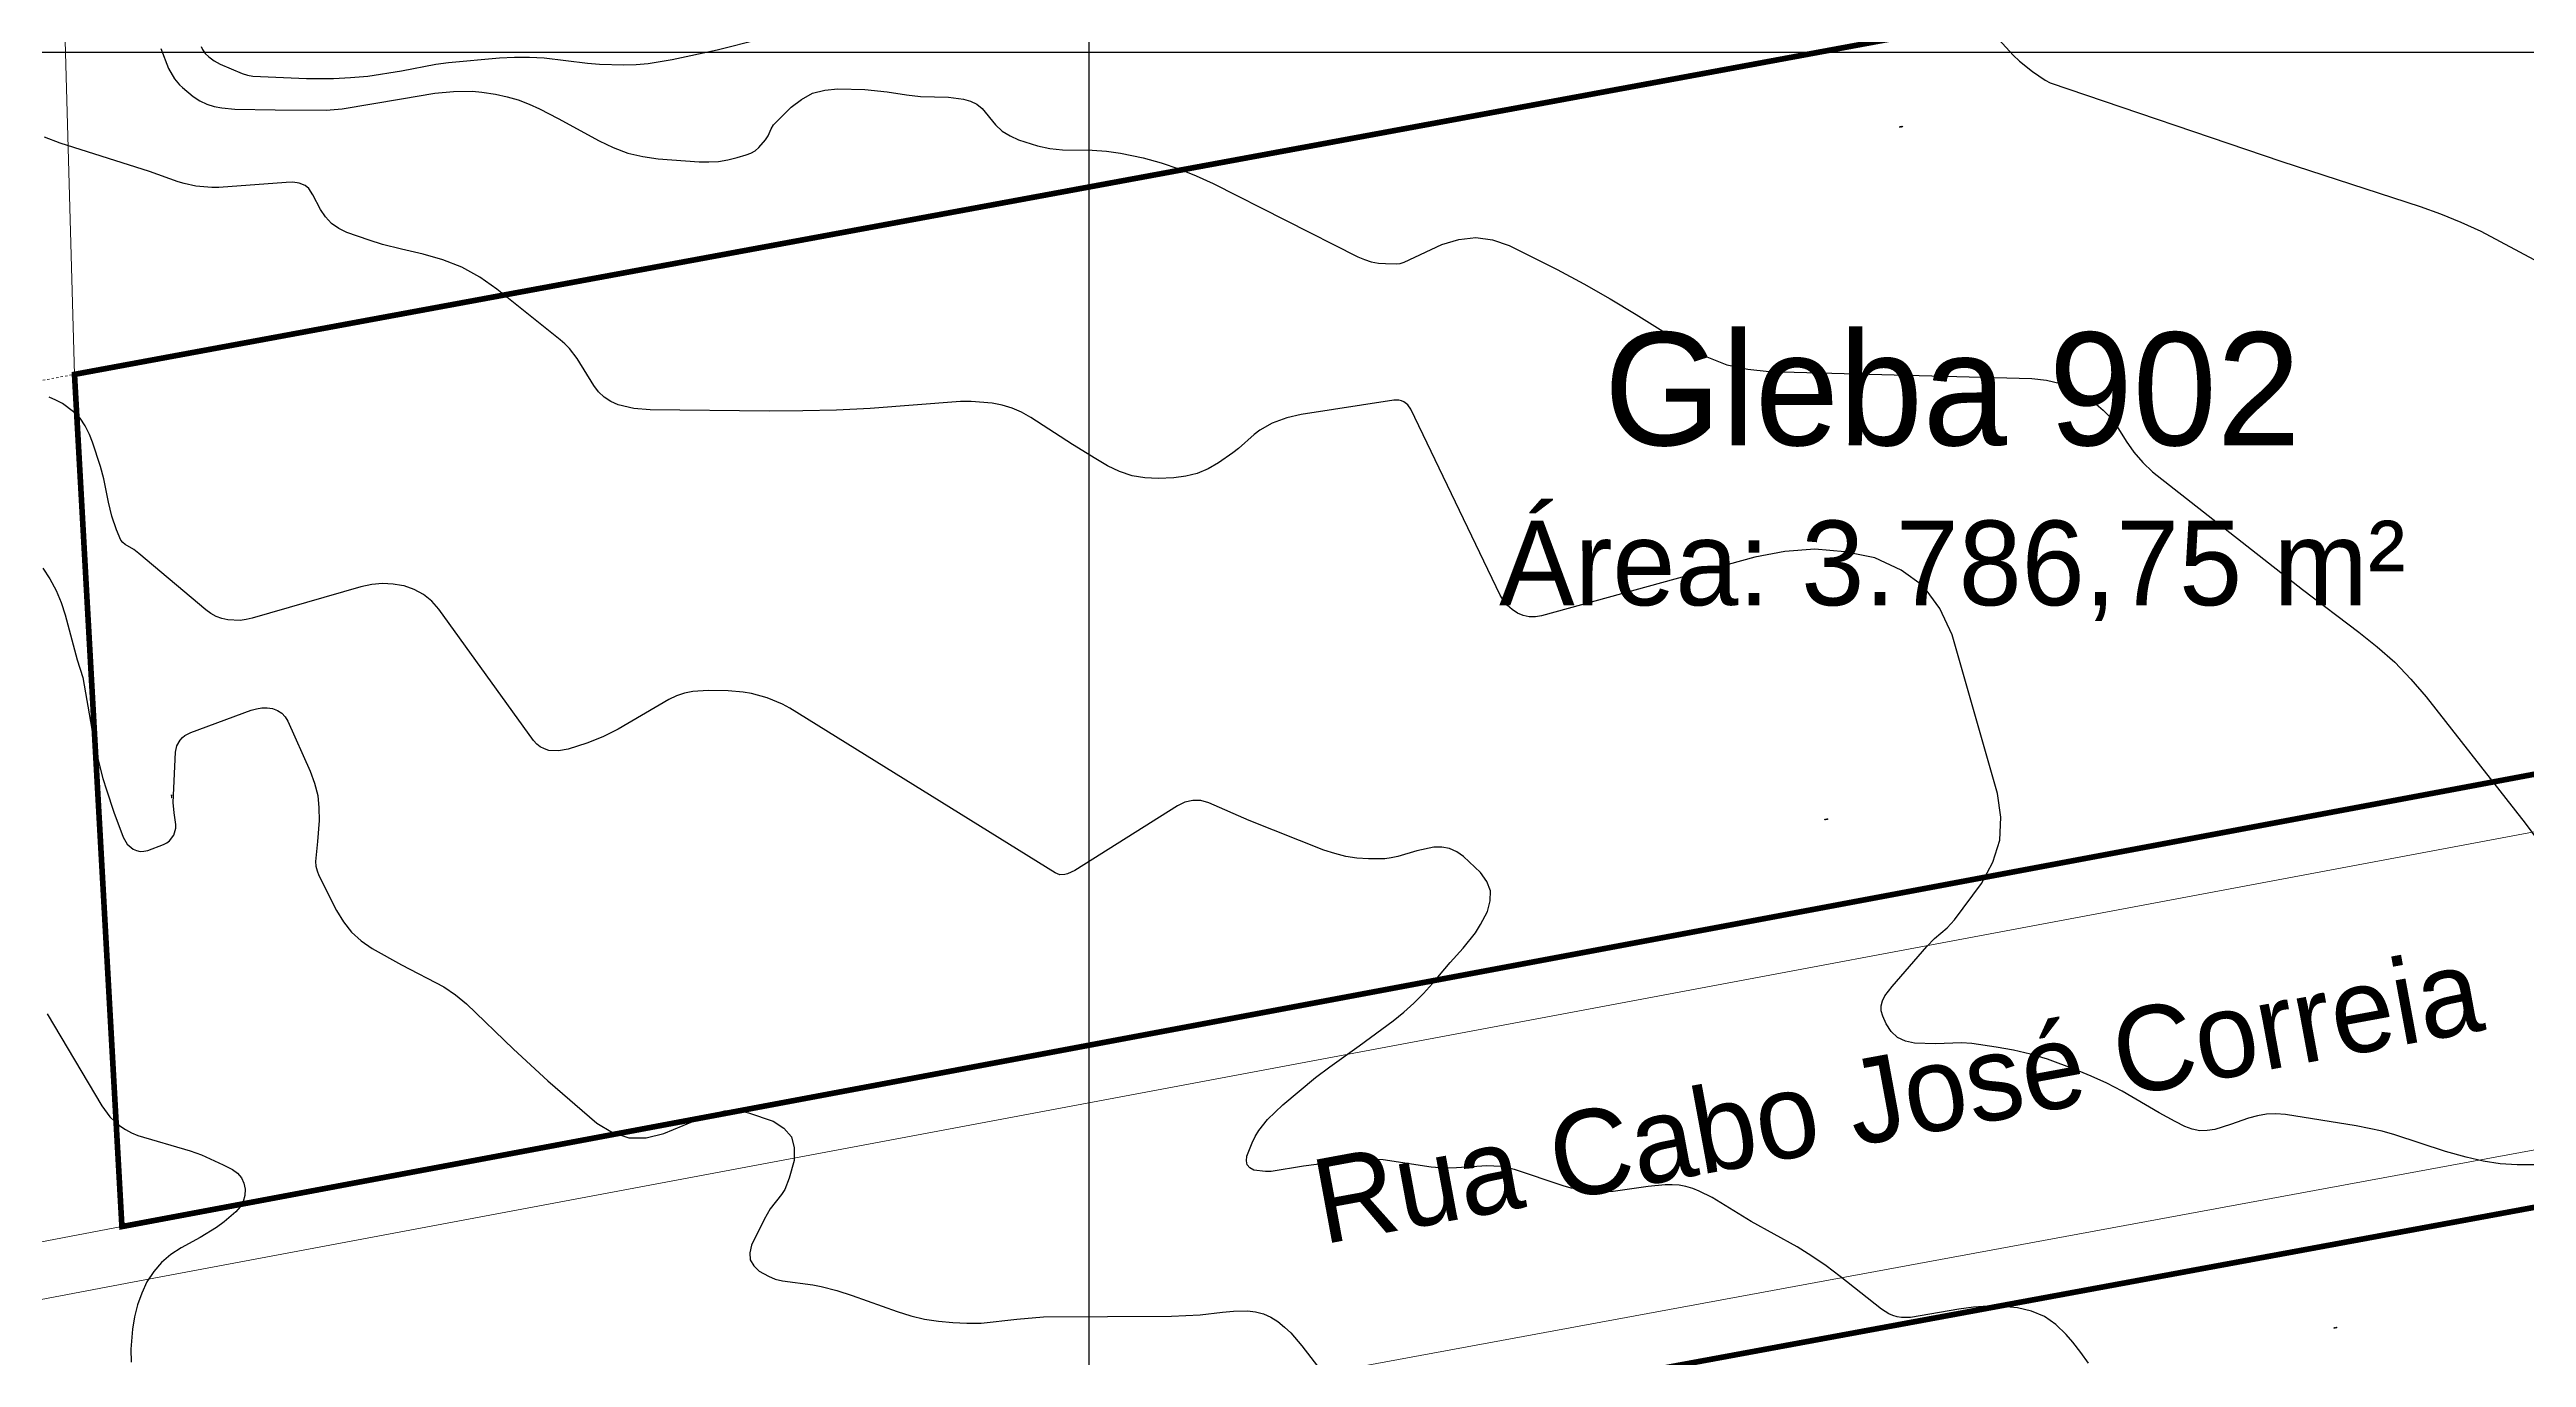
# Model space of a CAD drawing. Header units: centimetres. Extents: x 0 to 1099704, y -139216 to 99734.
# Drawn here: x 973032 to 981777, y 42311 to 46929 of the extents above; entities that cross this region are included whole.
import ezdxf

# ---------------------------------------------------------------- set-up
doc = ezdxf.new("R2010")
doc.units = ezdxf.units.CM
doc.header["$LTSCALE"] = 4
doc.linetypes.add('TRACEJADO', pattern=[2, 1, -1])
for name, color, linetype in [('CANEVA', 252, 'Continuous'), ('CURVAS-INTERMEDIARIAS', 39, 'Continuous'), ('CURVAS-MESTRA', 34, 'Continuous'), ('LIMITE-L', 7, 'Continuous')]:
    doc.layers.add(name, color=color, linetype=linetype)
for name, color, linetype, lineweight in [('K-ALINHAMENTO', 10, 'Continuous', 9), ('P-MEIOFIO', 171, 'Continuous', 9), ('P-URB', 2, 'Continuous', 9), ('textos', 2, 'Continuous', 9)]:
    doc.layers.add(name, color=color, linetype=linetype, lineweight=lineweight)
doc.styles.add('EC_NOMES', font='GOTHIC.TTF')
doc.styles.add('ROMANS', font='romans.shx')
doc.dimstyles.new('COTAS_1.0-S', dxfattribs={"dimtxt": 2, "dimasz": 2, "dimexe": 1.25, "dimexo": 0.625, "dimgap": 1, "dimtad": 0, "dimzin": 0, "dimtxsty": 'ROMANS', "dimblk": 'ARCHTICK', "dimblk1": 'ARCHTICK', "dimblk2": 'ARCHTICK', "dimcen": 2.5, "dimse1": 1, "dimse2": 1, "dimsd1": 1, "dimsd2": 1, "dimclrd": 2, "dimclre": 2, "dimclrt": 2, "dimadec": 0, "dimazin": 0, "dimtfac": 1, "dimtmove": 0, "dimatfit": 3, "dimfxl": 1, "dimarcsym": 0})

# ---------------------------------------------------------------- blocks, each defined once
blk = doc.blocks.new('*D194')
at = {"layer": 'DEFPOINTS', "color": 0, "transparency": 16777216}
for p in [(985377, 45349.4), (985433, 45050.6), (973287.8, 42773.1)]:
    blk.add_point(p, dxfattribs=at)
at = {"layer": 'textos', "color": 2, "transparency": 16777216, "insert": (979304.4, 44210.6), "char_height": 2, "attachment_point": 5, "rotation": 10.62104, "style": 'ROMANS'}
blk.add_mtext('12356,93', dxfattribs=at)
blk = doc.blocks.new('_ArchTick')
at = {"color": 0, "linetype": 'ByBlock', "const_width": 0.15}
blk.add_lwpolyline([(-0.5, -0.5), (0.5, 0.5)], dxfattribs=at)
blk = doc.blocks.new('*D195')
at = {"layer": 'DEFPOINTS', "color": 0, "transparency": 16777216}
for p in [(973120.3, 45782.2), (973287.8, 42773.1), (973546.5, 42787.5)]:
    blk.add_point(p, dxfattribs=at)
at = {"layer": 'textos', "color": 2, "transparency": 16777216, "insert": (973462.8, 44292), "char_height": 2, "attachment_point": 5, "rotation": 273.18485, "style": 'ROMANS'}
blk.add_mtext('3013,74', dxfattribs=at)
blk = doc.blocks.new('*D196')
at = {"layer": 'DEFPOINTS', "color": 0, "transparency": 16777216}
for p in [(985904.1, 48143.3), (985960.8, 47836.5), (973120.3, 45782.2)]:
    blk.add_point(p, dxfattribs=at)
at = {"layer": 'textos', "color": 2, "transparency": 16777216, "insert": (979568.9, 46656), "char_height": 2, "attachment_point": 5, "rotation": 10.46441, "style": 'ROMANS'}
blk.add_mtext('13000,00', dxfattribs=at)
blk = doc.blocks.new('*D198')
at = {"layer": 'DEFPOINTS', "color": 0, "transparency": 16777216}
for p in [(985786.6, 43576), (976313.5, 41827.2), (976366.3, 41541.2)]:
    blk.add_point(p, dxfattribs=at)
at = {"layer": 'textos', "color": 2, "transparency": 16777216, "insert": (981102.8, 42415.6), "char_height": 2, "attachment_point": 5, "rotation": 10.45948, "style": 'ROMANS'}
blk.add_mtext('9633,20', dxfattribs=at)

msp = doc.modelspace()

# ---------------------------------------------------------------- linework, layer by layer
at = {"layer": 'CANEVA'}
for p, q in [((976702.304, 20423.217), (976702.304, 59609.687)), ((964149.83, 46920.243), (998657.355, 46920.243))]:
    msp.add_line(p, q, dxfattribs=at)
at = {"layer": 'CURVAS-INTERMEDIARIAS'}
for points, elevation in [([(973567.686, 46939.906), (973572.818, 46928.814), (973582.107, 46914.632), (973594.475, 46903.041), (973613.829, 46889.298), (973634.847, 46877.04), (973712.254, 46844.56), (973730.82, 46838.79), (973750.005, 46835.422), (973939.291, 46827.289), (974034.437, 46826.452), (974095.379, 46829.89), (974156.113, 46835.611), (974274.978, 46854.447), (974396.574, 46877.209), (974441.142, 46883.767), (974621.438, 46899.264), (974673.89, 46902.164), (974726.421, 46902.443), (974778.852, 46899.812), (974931.473, 46880.717), (974974.327, 46876.98), (975060.364, 46874.857), (975103.348, 46876.721), (975146.152, 46880.229), (975231.033, 46893.833), (975389.005, 46927.807), (975538.985, 46965.887)], 76938.071), ([(979877.076, 47006.061), (979965.465, 46909.32), (979986.882, 46888.381), (980033.723, 46850.939), (980077.613, 46820.423), (980095.871, 46811.433), (980913.657, 46533.469), (981401.456, 46374.291), (981474.239, 46348.499), (981545.835, 46319.956), (981615.637, 46287.278), (981820.42, 46178.289)], 76938.071), ([(973425.749, 46932.68), (973452.448, 46862.2), (973473.377, 46826.033), (973491.166, 46804.586), (973501.182, 46794.929), (973539.581, 46763.805), (973562.802, 46748.497), (973587.199, 46736.08), (973613.36, 46728.007), (973640.687, 46722.845), (973686.063, 46718.43), (973828.986, 46715.589), (974008.734, 46714.732), (974065.959, 46720.054), (974274.978, 46755.155), (974392.189, 46774.808), (974458.872, 46780.578), (974525.385, 46781.714), (974558.473, 46778.854), (974607.177, 46771.479), (974647.38, 46762.44), (974686.806, 46751.089), (974725.066, 46736.289), (974762.558, 46719.187), (974828.055, 46685.332), (974972.274, 46606.8), (975022.164, 46582.891), (975073.45, 46563.587), (975126.828, 46551.219), (975181.611, 46543.475), (975325.761, 46532.792), (975359.924, 46532.144), (975393.819, 46533.968), (975427.315, 46539.479), (975460.542, 46547.462), (975492.054, 46556.9), (975508.339, 46563.497), (975523.418, 46571.859), (975536.692, 46582.871), (975560.043, 46610.128), (975569.531, 46624.799), (975579.567, 46648.966), (975588.566, 46663.567), (975650.385, 46725.147), (975686.991, 46753.162), (975726.237, 46774.539), (975769.44, 46785.95), (975815.294, 46790.724), (975910.61, 46787.953), (975989.351, 46780.219), (976057.639, 46768.978), (976106.831, 46762.789), (976205.974, 46760.686), (976258.884, 46754.158), (976283.41, 46746.783), (976305.814, 46736.06), (976324.999, 46720.293), (976372.009, 46663.457), (976395.967, 46641.213), (976423.663, 46623.842), (976453.84, 46609.71), (976519.855, 46588.891), (976564.135, 46579.373), (976609.191, 46574.918), (976713.745, 46573.703), (976763.645, 46570.633), (976813.147, 46563.557), (976893.105, 46546.415), (976956.688, 46528.746), (977019.215, 46508.215), (977080.168, 46483.38), (977140.064, 46455.674), (977650.925, 46197.364), (977674.604, 46187.378), (977698.842, 46179.644), (977723.906, 46175.299), (977749.519, 46173.196), (977786.623, 46172.728), (977801.283, 46174.143), (977815.285, 46178.687), (977948.362, 46240.258), (978007.949, 46258.436), (978067.427, 46265.861), (978126.725, 46257.13), (978185.903, 46237.647), (978355.446, 46152.526), (978449.725, 46101.909), (978542.4, 46048.391), (978633.988, 45992.95), (978816.028, 45878.868), (978883.877, 45843.618), (978954.068, 45816.072), (979027.747, 45800.056), (979103.749, 45791.745), (980031.181, 45767.726), (980082.965, 45761.547), (980132.706, 45749.429), (980179.387, 45728.39), (980224.025, 45701.412), (980257.65, 45676.527), (980282.296, 45655.807), (980304.979, 45633.354), (980324.732, 45608.269), (980363.64, 45546.29), (980391.385, 45507.323), (980422.768, 45471.106), (980457.39, 45438.099), (980986.071, 45022.474), (981185.601, 44872.305), (981250.371, 44820.641), (981312.011, 44765.728), (981368.947, 44705.951), (981422.734, 44642.936), (981772.603, 44197.233), (981840.053, 44107.2)], 77037.731), ([(981805.79, 42991.328), (981744.748, 42991.089), (981684.124, 42994.777), (981624.158, 43004.324), (981564.611, 43017.798), (981491.629, 43038.637), (981313.137, 43097.088), (981268.13, 43109.974), (981176.363, 43128.93), (980926.065, 43168.475), (980892.878, 43171.096), (980860.04, 43170.359), (980827.7, 43164.579), (980795.699, 43155.43), (980731.866, 43132.906), (980677.431, 43116.303), (980650.333, 43111.838), (980623.585, 43111.31), (980597.384, 43116.662), (980571.542, 43125.94), (980536.501, 43143.65), (980480.243, 43174.365), (980349.767, 43250.646), (980295.81, 43278.919), (980240.479, 43304.413), (980184.24, 43328.062), (980085.825, 43364.229), (980026.637, 43382.068), (979966.352, 43395.801), (979905.36, 43406.804), (979818.545, 43419.401), (979782.219, 43422.361), (979691.009, 43417.966), (979617.141, 43420.497), (979585.19, 43427.484), (979557.115, 43440.2), (979534.871, 43461.528), (979516.504, 43488.596), (979504.325, 43515.813), (979499.501, 43534.439), (979498.545, 43552.637), (979503.418, 43570.198), (979512.158, 43587.329), (979537.652, 43620.287), (979660.404, 43762.324), (979687.302, 43790.328), (979731.551, 43828.15), (979758.42, 43855.845), (979853.506, 43984.687), (979893.38, 44059.592), (979918.535, 44137.108), (979921.614, 44218.55), (979909.984, 44302.604), (979749.6, 44862.329), (979706.148, 44955.113), (979648.584, 45033.775), (979569.872, 45091.259), (979477.058, 45134.642), (979371.079, 45155.56), (979265.06, 45164.809), (979158.951, 45156.537), (979052.792, 45136.585), (978300.284, 44929.161), (978278.279, 44925.813), (978256.663, 44925.773), (978235.604, 44930.696), (978214.925, 44938.928), (978196.208, 44951.515), (978179.495, 44966.036), (978165.812, 44983.426), (978154.152, 45002.731), (977838.576, 45659.355), (977828.171, 45674.344), (977813.611, 45685.347), (977805.08, 45688.845), (977796.35, 45691.207), (977778.122, 45691.297), (977451.534, 45640.081), (977400.248, 45628.54), (977348.425, 45609.256), (977305.122, 45585.108), (977285.469, 45570.109), (977229.659, 45520.139), (977209.946, 45504.762), (977159.697, 45469.542), (977122.823, 45448.663), (977084.483, 45432.209), (977043.921, 45422.412), (977001.884, 45417.06), (976946.951, 45414.768), (976899.882, 45416.891), (976854.088, 45424.166), (976810.207, 45439.165), (976767.612, 45459.316), (976726.233, 45483.893), (976644.322, 45534.441), (976496.405, 45630.324), (976464.235, 45648.303), (976430.938, 45663.222), (976395.947, 45673.567), (976359.82, 45680.852), (976285.703, 45686.603), (976248.569, 45686.274), (975929.974, 45662.176), (975811.238, 45656.017), (975692.372, 45653.196), (975573.427, 45652.598), (975152.74, 45656.366), (975095.325, 45661.299), (975039.356, 45674.962), (975013.723, 45686.543), (974990.502, 45701.163), (974970.889, 45720.348), (974953.667, 45742.582), (974894.588, 45837.778), (974867.63, 45873.566), (974851.914, 45889.462), (974835.091, 45904.361), (974611.114, 46083.501), (974551.207, 46124.88), (974488.431, 46160.2), (974421.36, 46186.461), (974351.428, 46206.682), (974274.978, 46223.704), (974207.976, 46240.876), (974160.388, 46255.536), (974082.085, 46282.713), (974053.293, 46297.014), (974027.58, 46314.834), (974006.512, 46337.955), (973988.523, 46364.594), (973961.615, 46415.94), (973947.343, 46437.925), (973935.215, 46449.356), (973913.937, 46457.05), (973890.806, 46460.309), (973867.455, 46460.119), (973630.432, 46441.453), (973605.597, 46441.423), (973549.278, 46446.974), (973507.341, 46455.774), (973486.891, 46462.102), (973385.656, 46498.399), (973070.03, 46598.349), (973014.987, 46619.068)], 77137.392), ([(973008.36, 45098.266), (973033.843, 45059.647), (973056.048, 45019.474), (973073.349, 44976.949), (973087.381, 44932.869), (973129.717, 44774.189), (973149.28, 44712.22), (973181.849, 44529.133), (973189.752, 44476.781), (973220.946, 44355.175), (973232.776, 44315.062), (973259.794, 44235.881), (973292.572, 44147.452), (973306.336, 44123.614), (973327.224, 44105.675), (973339.742, 44100.373), (973352.468, 44097.433), (973365.534, 44098.031), (973378.799, 44100.991), (973434.868, 44122.049), (973446.169, 44127.929), (973456.155, 44135.234), (973470.806, 44155.525), (973477.722, 44180.151), (973478.021, 44192.848), (973471.922, 44233.659), (973469.251, 44269.945), (973477.054, 44447.581), (973481.718, 44470.413), (973493.06, 44490.764), (973501.102, 44499.444), (973509.912, 44507.078), (973530.602, 44518.131), (973744.095, 44596.394), (973762.702, 44601.467), (973781.458, 44604.417), (973800.443, 44604.168), (973819.578, 44601.806), (973836.919, 44595.358), (973852.147, 44586.298), (973864.186, 44573.313), (973874.113, 44557.696), (973952.825, 44380.928), (973968.033, 44338.632), (973978.996, 44295.588), (973983.58, 44251.399), (973983.899, 44206.452), (973978.806, 44133.211), (973971.571, 44062.611), (973972.687, 44045.539), (973976.913, 44028.956), (973983.221, 44012.711), (974045.21, 43888.783), (974069.776, 43848.939), (974098.269, 43812.772), (974132.632, 43782.136), (974170.912, 43755.188), (974274.978, 43697.255), (974424.22, 43619.231), (974465.838, 43591.505), (974504.118, 43559.135), (974670.003, 43399.08), (974791.589, 43287.869), (974964.431, 43138.418), (975019.942, 43105.56), (975077.566, 43086.156), (975138.369, 43086.943), (975201.284, 43101.194), (975303.985, 43144.029), (975387.301, 43175.113), (975415.346, 43181.69), (975443.38, 43184.511), (975471.425, 43181.7), (975499.469, 43175.133), (975587.31, 43144.896), (975624.912, 43120.319), (975651.532, 43089.923), (975661.657, 43050.816), (975660.8, 43005.899), (975643.868, 42943.89), (975627.922, 42904.444), (975616.441, 42886.645), (975576.567, 42835.908), (975555, 42798.565), (975510.502, 42707.056), (975504.821, 42680.477), (975506.236, 42655.98), (975518.295, 42634.623), (975537.46, 42615.338), (975570.069, 42597.748), (975594.645, 42587.882), (975620.368, 42581.593), (975727.493, 42567.222), (975756.903, 42561.362), (975812.254, 42547.34), (975866.589, 42529.8), (976024.781, 42473.063), (976072.777, 42458.233), (976121.362, 42446.334), (976170.804, 42438.799), (976220.833, 42434.195), (976271.182, 42431.823), (976321.65, 42431.903), (976447.213, 42446.414), (976541.831, 42454.486), (976993.672, 42457.167), (977094.848, 42461.961), (977173.42, 42471.398), (977212.806, 42474.438), (977261.311, 42475.006), (977290.552, 42472.056), (977318.516, 42465.449), (977344.578, 42453.34), (977369.373, 42437.564), (977392.325, 42417.98), (977414.221, 42397.361), (977453.796, 42351.955), (977580.923, 42186.678)], 77336.713), ([(973023.538, 43524.214), (973216.92, 43199.42), (973245.263, 43161.061), (973262.266, 43144.457), (973280.683, 43129.129), (973300.774, 43115.984), (973321.623, 43104.384), (973343.599, 43095.105), (973529.097, 43040.212), (973568.623, 43026.01), (973645.182, 42991.289), (973677.641, 42974.556), (973695.471, 42961.321), (973709.613, 42945.694), (973718.253, 42926.459), (973723.206, 42904.823), (973721.432, 42882.29), (973715.971, 42861.271), (973704.998, 42842.545), (973690.348, 42825.334), (973649.009, 42790.363), (973621.931, 42770.042), (973564.257, 42734.483), (973496.986, 42698.127), (973460.67, 42674.158), (973427.842, 42646.692), (973400.266, 42613.963), (973376.178, 42577.726), (973357.531, 42537.872), (973342.303, 42496.971), (973332.168, 42454.526), (973325.441, 42411.044), (973318.873, 42339.826), (973320.318, 42293.903)], 77436.374)]:
    msp.add_lwpolyline(points, dxfattribs=dict(at, elevation=elevation))
at = {"layer": 'CURVAS-MESTRA', "elevation": 77237.053}
msp.add_lwpolyline([(980230.961, 42291.192), (980204.252, 42328.555), (980175.799, 42364.752), (980152.638, 42392.208), (980115.823, 42426.99), (980075.491, 42455.373), (980029.896, 42474.169), (979980.783, 42486.557), (979928.78, 42491.081), (979876.847, 42492.347), (979825.023, 42488.729), (979773.279, 42481.853), (979602.152, 42451.765), (979571.177, 42452.353), (979555.73, 42454.805), (979540.781, 42459.2), (979526.43, 42464.871), (979500.149, 42481.275), (979354.664, 42596.981), (979305.303, 42634.025), (979254.675, 42669.135), (979202.154, 42701.356), (979039.856, 42790.951), (978901.916, 42875.323), (978857.029, 42897.677), (978833.768, 42907.225), (978809.939, 42914.36), (978785.801, 42919.304), (978761.225, 42920.958), (978736.35, 42920.42), (978676.035, 42914.032), (978553.063, 42896.511), (978523.365, 42894.777), (978463.867, 42898.225), (978404.998, 42908.979), (978376.116, 42916.712), (978204.082, 42974.536), (978156.005, 42984.771), (978106.952, 42987.472), (977999.319, 42980.246), (977954.77, 42979.309), (977910.362, 42982.877), (977740.859, 43008.39), (977699.051, 43011.181), (977657.173, 43010.204), (977615.236, 43006.726), (977460.074, 42986.535), (977345.186, 42967.789), (977324.865, 42967.021), (977284.432, 42972.612), (977270.46, 42980.844), (977260.922, 42991.338), (977258.012, 43005.221), (977259.537, 43021.366), (977278.572, 43068.994), (977289.146, 43091.448), (977301.375, 43112.825), (977332.409, 43151.254), (977387.043, 43202.858), (977501.424, 43299.14), (977552.111, 43337.51), (977656.237, 43410.701), (977775.949, 43500.096), (977813.372, 43530.224), (977849.26, 43561.966), (977882.855, 43596.129), (977914.916, 43631.908), (977977.383, 43705.328), (978023.736, 43756.663), (978066.62, 43810.27), (978084.768, 43839.331), (978109.215, 43885.674), (978118.862, 43923.066), (978119.41, 43958.805), (978106.334, 43992.061), (978084.16, 44023.674), (978024.194, 44080.092), (978000.614, 44096.645), (977975.54, 44108.316), (977948.233, 44112.661), (977919.421, 44112.123), (977859.674, 44100.223), (977792.164, 44079.673), (977769.431, 44074.63), (977746.28, 44072.059), (977688.646, 44071.631), (977648.334, 44074.411), (977608.579, 44080.022), (977569.661, 44089.888), (977531.312, 44102.595), (977267.55, 44207.229), (977124.925, 44269.457), (977097.329, 44277.47), (977068.587, 44277.829), (977040.353, 44271.141), (977014.272, 44258.445), (976651.856, 44029.823), (976626.253, 44018.133), (976617.134, 44015.661), (976599.155, 44015.312), (976582.353, 44021.73), (975646.349, 44603.54), (975620.417, 44617.124), (975566.371, 44639.786), (975510.113, 44655.473), (975481.311, 44660.027), (975428.142, 44664.313), (975358.041, 44665.319), (975303.018, 44662.12), (975273.917, 44656.41), (975245.693, 44646.812), (975218.665, 44634.265), (975040.342, 44529.412), (974985.638, 44502.514), (974928.792, 44480.379), (974862.847, 44458.793), (974829.46, 44452.454), (974795.536, 44454.537), (974779.56, 44459.53), (974764.91, 44466.616), (974752.253, 44476.841), (974740.932, 44489.169), (974407.138, 44952.611), (974381.595, 44981.035), (974353.082, 45005.063), (974320.124, 45022.503), (974284.216, 45035.559), (974274.978, 45037.054), (974245.897, 45041.778), (974207.657, 45044), (974169.547, 45040.233), (974131.516, 45032.46), (973748.181, 44920.949), (973726.784, 44916.116), (973705.267, 44913.206), (973661.696, 44914.999), (973640.528, 44920.072), (973620.337, 44927.308), (973601.63, 44937.772), (973583.891, 44950.389), (973347.924, 45150.129), (973329.277, 45163.882), (973299.399, 45180.884), (973291.028, 45187.9), (973284.46, 45196.611), (973268.574, 45232.598), (973251.811, 45281.093), (973239.962, 45331.003), (973223.478, 45413.203), (973212.465, 45456.815), (973184.082, 45542.224), (973173.398, 45570.019), (973158.439, 45599.898), (973140.221, 45627.105), (973117.13, 45650.316), (973078.382, 45678.719), (973054.961, 45691.366), (973030.744, 45701.711)], dxfattribs=at)
at = {"layer": 'K-ALINHAMENTO'}
for points in [[(973120.332, 45782.152), (973036.113, 48812.165), (972971.975, 50321.707), (972942.437, 50823.335)], [(973036.113, 48812.165), (971175.956, 48458.101), (970001.12, 48234.482), (967651.448, 47787.243), (967875.067, 46612.407), (968098.687, 45437.572), (968322.306, 44262.736), (968545.925, 43087.9), (968769.545, 41913.064), (971119.216, 42360.302), (972294.052, 42583.922), (973287.768, 42773.066)]]:
    msp.add_lwpolyline(points, dxfattribs=at)
at = {"layer": 'LIMITE-L', "const_width": 19.932}
for points in [[(985432.998, 45050.6), (973287.768, 42773.066), (973120.332, 45782.152), (985904.115, 48143.272)], [(973472.171, 38821.765), (976357.57, 39336.104), (976313.471, 41827.232), (985786.606, 43576.045), (985711.925, 37474.934), (986049.01, 36017.345), (986244.108, 32508.181), (973626.708, 34247.639)]]:
    msp.add_lwpolyline(points, close=True, dxfattribs=at)
at = {"layer": 'P-MEIOFIO'}
for points in [[(972998.843, 49007.971), (971138.686, 48653.907), (969963.85, 48430.288), (967565.226, 47973.732, 0.41421356), (967446.324, 47798.925), (967679.261, 46575.138), (967902.881, 45400.302), (968126.5, 44225.466), (968350.119, 43050.63), (968583.056, 41826.842, 0.41421356), (968757.863, 41707.94), (971156.486, 42164.496), (972331.322, 42388.116), (973325.038, 42577.26), (985475.892, 44855.848), (992624.003, 46196.297, 0.41501014), (992743.304, 46371.179), (991606.547, 52343.395, 0.41421356), (991431.741, 52462.297), (986400.089, 51504.568)], [(994168.852, 38881.733), (993907.963, 40252.375), (993684.344, 41427.211), (993460.725, 42602.047), (993237.105, 43776.883), (993004.168, 45000.671, 0.41421356), (992829.361, 45119.573), (989843.32, 44551.207), (988668.484, 44327.588), (987493.643, 44103.967), (985749.325, 43771.849), (976276.201, 42023.038), (973339.111, 41463.989), (971361.471, 41087.563), (968962.847, 40631.007, 0.41421356), (968843.945, 40456.2), (969076.882, 39232.413), (969300.501, 38057.577), (969524.121, 36882.741), (969747.74, 35707.905), (969980.677, 34484.118, 0.41421356), (970155.484, 34365.216), (972554.107, 34821.772), (973631.04, 35026.756)]]:
    msp.add_lwpolyline(points, format="xyb", dxfattribs=at)
at = {"layer": 'P-URB', "linetype": 'TRACEJADO', "ltscale": 2, "transparency": 33554687}
msp.add_lwpolyline([(971089.048, 45398.06), (971735.004, 45521.012), (973120.332, 45782.152)], dxfattribs=at)

# ---------------------------------------------------------------- texts
at = {"layer": 'textos', "style": 'EC_NOMES'}
msp.add_text('Rua Cabo José Correia', height=298.98214, rotation=10.4604681, dxfattribs=at).set_placement((977528.338, 42709.918))
at = {"layer": 'textos', "insert": (979750.377, 45420.757), "char_height": 298.98214, "width": 5658.04341, "attachment_point": 5, "style": 'EC_NOMES'}
msp.add_mtext('\\C6;{\\H1.3333333333x;Gleba 902}\\P\\C4;Área: 3.786,75 m²', dxfattribs=at)

# ---------------------------------------------------------------- dimensions: what is measured, and where the dimension line sits
at = {"layer": 'textos'}
for p1, p2, distance, picture, middle in [((973120.332, 45782.152), (985904.115, 48143.272), -311.926, '*D196', (979568.877, 46655.974)), ((973120.332, 45782.152), (973287.768, 42773.066), 259.154, '*D195', (973462.804, 44292.007)), ((973287.768, 42773.066), (985432.998, 45050.6), 303.976, '*D194', (979304.356, 44210.602)), ((985786.606, 43576.045), (976313.471, 41827.232), 290.872, '*D198', (981102.843, 42415.6))]:
    dim = msp.add_aligned_dim(p1=p1, p2=p2, distance=distance, dimstyle='COTAS_1.0-S', dxfattribs=at)
    dim.commit()
    dim.dimension.update_dxf_attribs({"geometry": picture, "text_midpoint": middle})

doc.saveas('drawing.dxf')
